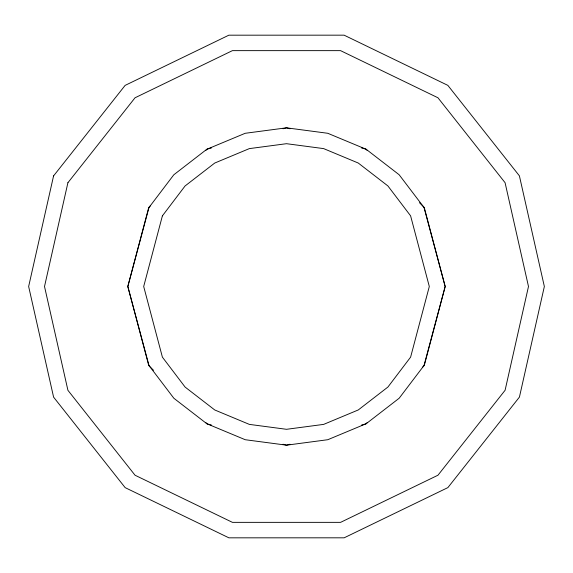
<?xml version="1.0" encoding="UTF-8"?>
<svg xmlns="http://www.w3.org/2000/svg" width="573" height="573" viewBox="0 0 573 573"><rect width="100%" height="100%" fill="white"/><g stroke="black" fill="none" stroke-linecap="round" stroke-linejoin="round"><path stroke-width="0.86" d="M150.355 205.886L149.087 207.147L127.822 286.5L148.622 365.037L173.855 398.256L206.817 423.719L245.237 439.72L286.529 445.178L327.813 439.706L366.233 423.691L399.188 398.214L424.4 364.994L445.178 286.5L424.378 207.963L399.145 174.744L366.183 149.281L327.763 133.28L286.471 127.822L245.187 133.294L206.767 149.309L173.812 174.786L148.6 208.006L127.822 286.5L149.087 365.853L153.507 370.273M205.915 150.341L207.175 149.08L211.487 147.927M367.085 422.659L365.825 423.92L361.513 425.073M422.645 367.114L423.913 365.853L445.178 286.5L423.913 207.147L419.493 202.727M283.048 128.753L286.5 127.829L289.952 128.753M289.952 444.247L286.5 445.171L283.048 444.247M361.513 147.927L365.825 149.08L367.085 150.341M211.487 425.073L207.175 423.92L205.915 422.659M53.576 175.897L28.65 286.5L53.597 397.146L125.158 487.637L228.892 537.832L344.158 537.818L447.878 487.609L519.425 397.103L544.35 286.5L519.403 175.854L447.842 85.363L344.108 35.168L228.842 35.182L125.122 85.391L53.576 175.897M67.908 182.723L44.515 286.5L67.922 390.306L135.049 475.232L232.445 522.361L340.591 522.354L437.973 475.21L505.092 390.277L528.485 286.5L505.078 182.694L437.951 97.768L340.555 50.639L232.409 50.646L135.027 97.79L67.908 182.723M162.388 215.871L143.694 286.5L162.403 357.158L185.093 387.054L214.746 409.974L249.362 424.392L286.514 429.306L323.666 424.385L358.275 409.953L387.935 387.026L410.612 357.129L429.306 286.5L410.597 215.842L387.907 185.946L358.254 163.026L323.638 148.608L286.486 143.694L249.334 148.615L214.725 163.047L185.065 185.974L162.388 215.871"/></g></svg>
